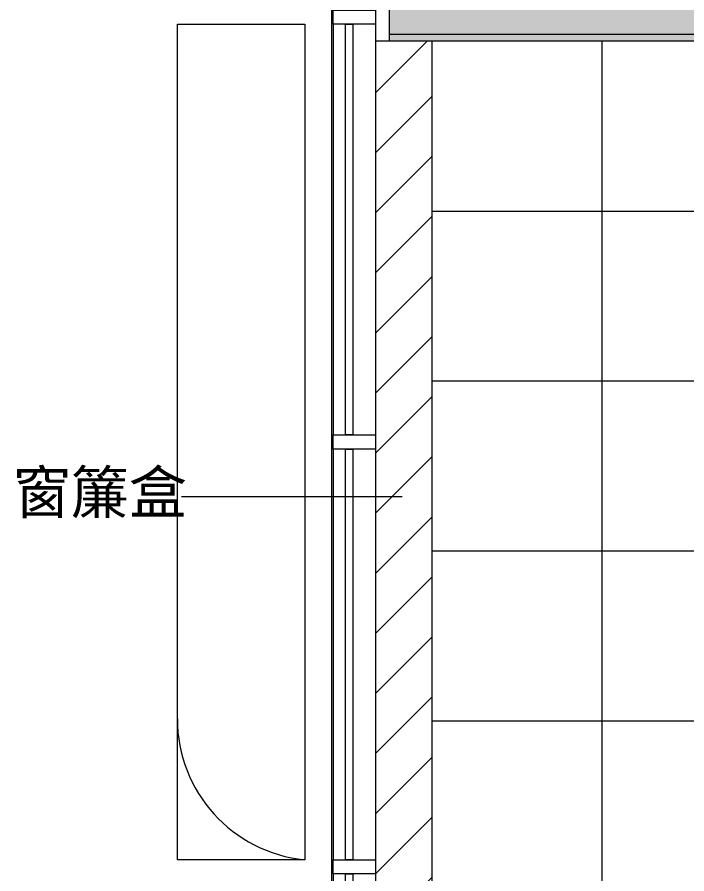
# Model space of a CAD drawing. Header units: centimetres. Extents: x -391356 to -382095, y -768 to 204275.
# Drawn here: x -387079.1 to -386842.5, y 203080.7 to 203383.2 of the extents above; entities that cross this region are included whole.
import ezdxf

# ---------------------------------------------------------------- set-up
doc = ezdxf.new("R2010")
doc.units = ezdxf.units.CM
for name, color, linetype, lineweight, true_color in [('塗層 2 _5_-1', 7, 'Continuous', 5, 0xaaaaaa), ('帷幕板-1', 7, 'Continuous', 5, 0xeaeaea), ('帷幕牆豎框-1', 7, 'Continuous', 5, 0xeaeaea), ('牆-1', 7, 'Continuous', 5, 0xe4e4e4), ('結構 _1_-1', 7, 'Continuous', 9, 0xaaaaaa), ('詳圖項目-3', 11, 'Continuous', 15, 0xffaaaa)]:
    doc.layers.add(name, color=color, linetype=linetype, lineweight=lineweight, true_color=true_color)
for name, color, linetype, lineweight in [('文字註釋', 7, 'Continuous', 5), ('樓板', 7, 'Continuous', 5), ('牆', 7, 'Continuous', 5), ('線', 7, 'Continuous', 5), ('表面樣式', 7, 'Continuous', 5)]:
    doc.layers.add(name, color=color, linetype=linetype, lineweight=lineweight)
doc.styles.add('Microsoft JhengHei UI_2', font='Microsoft JhengHei UI.ttf', dxfattribs={"height": 15})

# ---------------------------------------------------------------- blocks, each defined once
blk = doc.blocks.new('System Panel - 帷幕玻璃-3470529-二層天花平面圖')
at = {"layer": '帷幕板-1'}
for p, q in [((-72.5, -10.6), (-72.5, -8)), ((-72.5, -8), (72.5, -8)), ((72.5, -8), (72.5, -10.6)), ((72.5, -10.6), (-72.5, -10.6))]:
    blk.add_line(p, q, dxfattribs=at)
blk = doc.blocks.new('Rectangular Mullion - 50x150_E-V66-二層天花平面圖')
at = {"layer": '帷幕牆豎框-1'}
for p, q in [((2.5, 15), (-2.5, 15)), ((-2.5, 15), (-2.5, 0)), ((2.5, 0), (2.5, 15))]:
    blk.add_line(p, q, dxfattribs=at)
blk = doc.blocks.new('Rectangular Mullion - 50x150_E-3470488-二層天花平面圖')
at = {"layer": '帷幕牆豎框-1'}
for p, q in [((2.5, 15), (-2.5, 15)), ((-2.5, 15), (-2.5, 0)), ((2.5, 0), (2.5, 15)), ((-2.5, 0), (2.5, 0))]:
    blk.add_line(p, q, dxfattribs=at)
blk = doc.blocks.new('Rectangular Mullion - 50x150_E-1770930-二層天花平面圖')
at = {"layer": '帷幕牆豎框-1'}
for p, q in [((-390585.81, 203380.66), (-390585.81, 203235.66)), ((-390570.81, 203380.66), (-390570.81, 203374.66))]:
    blk.add_line(p, q, dxfattribs=at)
blk = doc.blocks.new('Rectangular Mullion - 50x150_E-V71-二層天花平面圖')
at = {"layer": '帷幕牆豎框-1'}
blk.add_line((-390585.81, 203230.66), (-390585.81, 203085.66), dxfattribs=at)
blk = doc.blocks.new('Rectangular Mullion - 50x150_E-V72-二層天花平面圖')
at = {"layer": '帷幕牆豎框-1'}
for p, q in [((-390585.81, 203080.66), (-390585.81, 202935.66)), ((-390570.81, 202938.16), (-390570.81, 202935.66))]:
    blk.add_line(p, q, dxfattribs=at)

msp = doc.modelspace()

# ---------------------------------------------------------------- hatches: boundary and pattern name
at = {"layer": '牆-1'}
for points in [[(-386345.63, 203377.16), (-386332.48, 203377.16), (-386332.48, 203389.16), (-386947.48, 203389.16), (-386947.48, 203377.16), (-386349.93, 203377.16)], [(-386837.48, 203374.66), (-386332.48, 203374.66), (-386332.48, 203377.16), (-386947.48, 203377.16), (-386947.48, 203374.66), (-386852.84, 203374.66)]]:
    msp.add_hatch(color=256, dxfattribs=at).paths.add_polyline_path(points)
at = {"layer": '表面樣式'}
h = msp.add_hatch(dxfattribs=at)
h.set_pattern_fill('FP_31', color=256, style=0, pattern_type=2)
h.set_pattern_definition([(0, (-385372.485, 203434.66), (0, -60), []), (270, (-385372.485, 203434.66), (-60, -4e-15), [])])
h.paths.add_polyline_path([(-386932.48, 202938.16), (-386334.98, 202938.16), (-386334.98, 203374.66), (-386932.48, 203374.66), (-386932.48, 202957.57)])
h.paths.add_polyline_path([(-386632.48, 203074.66), (-386692.48, 203074.66), (-386692.48, 203134.66), (-386572.48, 203134.66), (-386572.48, 203074.66)])
h.paths.add_polyline_path([(-386392.48, 203074.66), (-386452.48, 203074.66), (-386452.48, 203134.66), (-386392.48, 203134.66), (-386392.48, 203081.34)])
h.paths.add_polyline_path([(-386752.48, 203074.66), (-386812.48, 203074.66), (-386812.48, 203134.66), (-386752.48, 203134.66), (-386752.48, 203081.34)])
h.paths.add_polyline_path([(-386766.48, 203202.01), (-386798.48, 203202.01), (-386798.48, 203240.54), (-386766.48, 203240.54), (-386766.48, 203205.11)])
h.paths.add_polyline_path([(-386422.48, 203208.66), (-386423.32, 203208.69), (-386424.99, 203208.86), (-386427.83, 203209.58), (-386430.12, 203210.6), (-386431.89, 203211.72), (-386432.88, 203212.5), (-386434.65, 203214.27), (-386435.9, 203215.95), (-386436.55, 203217.03), (-386437.27, 203218.54), (-386437.94, 203220.58), (-386438.35, 203222.57), (-386438.48, 203225.08), (-386438.22, 203227.58), (-386437.83, 203229.21), (-386437.27, 203230.79), (-386435.9, 203233.38), (-386434.65, 203235.05), (-386433.7, 203236.05), (-386431.89, 203237.61), (-386429.75, 203238.92), (-386427.83, 203239.75), (-386426.63, 203240.12), (-386424.99, 203240.47), (-386422.48, 203240.66), (-386421.65, 203240.64), (-386419.98, 203240.47), (-386417.14, 203239.75), (-386414.85, 203238.72), (-386413.08, 203237.61), (-386412.09, 203236.83), (-386410.32, 203235.05), (-386409.07, 203233.38), (-386408.42, 203232.3), (-386407.7, 203230.79), (-386407.14, 203229.21), (-386406.6, 203226.44), (-386406.49, 203224.24), (-386406.75, 203221.75), (-386407.14, 203220.12), (-386407.7, 203218.54), (-386409.07, 203215.95), (-386410.32, 203214.27), (-386410.88, 203213.65), (-386413.08, 203211.72), (-386415.22, 203210.41), (-386417.14, 203209.58), (-386418.34, 203209.21), (-386419.98, 203208.86), (-386421.65, 203208.69)])
h.paths.add_polyline_path([(-386602.48, 203208.66), (-386603.32, 203208.69), (-386604.99, 203208.86), (-386607.83, 203209.58), (-386610.12, 203210.6), (-386611.89, 203211.72), (-386612.88, 203212.5), (-386614.65, 203214.27), (-386616.16, 203216.37), (-386616.55, 203217.03), (-386617.27, 203218.54), (-386617.83, 203220.12), (-386618.35, 203222.57), (-386618.48, 203225.08), (-386618.22, 203227.58), (-386617.83, 203229.21), (-386617.27, 203230.79), (-386615.9, 203233.38), (-386614.65, 203235.05), (-386613.7, 203236.05), (-386611.89, 203237.61), (-386609.75, 203238.92), (-386607.83, 203239.75), (-386606.63, 203240.12), (-386604.99, 203240.47), (-386602.48, 203240.66), (-386601.65, 203240.64), (-386599.98, 203240.47), (-386597.14, 203239.75), (-386594.85, 203238.72), (-386593.08, 203237.61), (-386591.95, 203236.7), (-386590.32, 203235.05), (-386589.07, 203233.38), (-386588.42, 203232.3), (-386587.7, 203230.79), (-386587.14, 203229.21), (-386586.62, 203226.75), (-386586.49, 203224.24), (-386586.75, 203221.75), (-386587.14, 203220.12), (-386587.7, 203218.54), (-386589.07, 203215.95), (-386590.32, 203214.27), (-386591.95, 203212.63), (-386593.08, 203211.72), (-386595.22, 203210.41), (-386597.14, 203209.58), (-386598.34, 203209.21), (-386599.98, 203208.86), (-386601.65, 203208.69)])
h.paths.add_polyline_path([(-386766.48, 203254.66), (-386812.48, 203254.66), (-386812.48, 203314.66), (-386752.48, 203314.66), (-386752.48, 203254.66)])
h.paths.add_polyline_path([(-386452.48, 203254.66), (-386452.48, 203314.66), (-386392.48, 203314.66), (-386392.48, 203254.66), (-386446.74, 203254.66)])
h.paths.add_polyline_path([(-386572.48, 203254.66), (-386692.48, 203254.66), (-386692.48, 203314.66), (-386572.48, 203314.66), (-386572.48, 203266.99)])
h.paths.add_polyline_path([(-386747.48, 203391.66), (-386334.98, 203391.66), (-386334.98, 203715.66), (-386937.98, 203715.66), (-386937.98, 203680.82), (-386932.48, 203680.82), (-386932.48, 203391.66), (-386767.48, 203391.66)])
h.paths.add_polyline_path([(-386692.48, 203434.66), (-386692.48, 203494.66), (-386572.48, 203494.66), (-386572.48, 203434.66), (-386632.48, 203434.66)])
h.paths.add_polyline_path([(-386790.63, 203434.66), (-386812.48, 203434.66), (-386812.48, 203494.66), (-386752.48, 203494.66), (-386752.48, 203434.66), (-386767.48, 203434.66)])
h.paths.add_polyline_path([(-386452.48, 203434.66), (-386452.48, 203494.66), (-386392.48, 203494.66), (-386392.48, 203434.66)])
h.paths.add_polyline_path([(-386767.48, 203562.01), (-386798.48, 203562.01), (-386798.48, 203600.54), (-386766.48, 203600.54), (-386766.48, 203562.01)])
h.paths.add_polyline_path([(-386422.48, 203568.66), (-386423.32, 203568.69), (-386424.99, 203568.86), (-386427.83, 203569.58), (-386430.59, 203570.87), (-386431.89, 203571.72), (-386432.88, 203572.5), (-386434.65, 203574.27), (-386436.18, 203576.42), (-386436.55, 203577.03), (-386437.27, 203578.54), (-386437.83, 203580.12), (-386438.35, 203582.57), (-386438.48, 203585.08), (-386438.22, 203587.58), (-386437.83, 203589.21), (-386437.27, 203590.79), (-386435.9, 203593.38), (-386434.65, 203595.05), (-386434.09, 203595.68), (-386431.89, 203597.61), (-386429.75, 203598.92), (-386427.83, 203599.75), (-386426.63, 203600.12), (-386424.99, 203600.47), (-386422.48, 203600.66), (-386421.65, 203600.64), (-386419.98, 203600.47), (-386417.14, 203599.75), (-386414.85, 203598.72), (-386413.08, 203597.61), (-386412.09, 203596.83), (-386410.32, 203595.05), (-386409.07, 203593.38), (-386408.23, 203591.89), (-386407.7, 203590.79), (-386407.14, 203589.21), (-386406.62, 203586.75), (-386406.49, 203584.24), (-386406.75, 203581.75), (-386407.14, 203580.12), (-386407.7, 203578.54), (-386409.07, 203575.95), (-386410.32, 203574.27), (-386410.88, 203573.65), (-386413.08, 203571.72), (-386415.22, 203570.41), (-386417.14, 203569.58), (-386418.9, 203569.09), (-386419.98, 203568.86), (-386421.65, 203568.69)])
h.paths.add_polyline_path([(-386602.48, 203568.66), (-386603.32, 203568.69), (-386604.99, 203568.86), (-386607.83, 203569.58), (-386610.12, 203570.6), (-386611.89, 203571.72), (-386612.88, 203572.5), (-386614.65, 203574.27), (-386616.18, 203576.42), (-386616.55, 203577.03), (-386617.27, 203578.54), (-386617.83, 203580.12), (-386618.35, 203582.57), (-386618.48, 203585.08), (-386618.22, 203587.58), (-386617.83, 203589.21), (-386617.27, 203590.79), (-386615.9, 203593.38), (-386614.65, 203595.05), (-386614.09, 203595.68), (-386611.89, 203597.61), (-386609.75, 203598.92), (-386607.83, 203599.75), (-386606.63, 203600.12), (-386604.99, 203600.47), (-386602.48, 203600.66), (-386601.65, 203600.64), (-386599.98, 203600.47), (-386597.14, 203599.75), (-386594.85, 203598.72), (-386593.08, 203597.61), (-386591.95, 203596.7), (-386590.32, 203595.05), (-386589.07, 203593.38), (-386588.42, 203592.3), (-386587.7, 203590.79), (-386587.14, 203589.21), (-386586.61, 203586.55), (-386586.49, 203584.24), (-386586.75, 203581.75), (-386587.14, 203580.12), (-386587.7, 203578.54), (-386589.07, 203575.95), (-386590.32, 203574.27), (-386591.54, 203573.02), (-386593.08, 203571.72), (-386595.22, 203570.41), (-386597.14, 203569.58), (-386598.34, 203569.21), (-386599.98, 203568.86), (-386601.65, 203568.69)])
h.paths.add_polyline_path([(-386812.48, 203614.66), (-386812.48, 203674.66), (-386752.48, 203674.66), (-386752.48, 203614.66), (-386798.48, 203614.66)])
h.paths.add_polyline_path([(-386452.48, 203614.66), (-386452.48, 203674.66), (-386392.48, 203674.66), (-386392.48, 203614.66), (-386446.74, 203614.66)])
h.paths.add_polyline_path([(-386591.95, 203614.66), (-386692.48, 203614.66), (-386692.48, 203674.66), (-386572.48, 203674.66), (-386572.48, 203614.66), (-386589.3, 203614.66)])
at = {"layer": '詳圖項目-3'}
h = msp.add_hatch(dxfattribs=at)
h.set_pattern_fill('FP_25', color=256, style=0, pattern_type=2)
h.set_pattern_definition([(45, (3618.322, 0), (-10.6066017, 10.6066017), [])])
h.paths.add_polyline_path([(-386227.48, 200718.16), (-386114.83, 200718.16), (-386114.83, 200743.16), (-386689.98, 200743.16), (-386689.98, 200718.16), (-386253.12, 200718.16)])
h.paths.add_polyline_path([(-384834.98, 200718.16), (-384829.98, 200718.16), (-384829.98, 200743.16), (-384979.98, 200743.16), (-384979.98, 200718.16), (-384885.26, 200718.16)])
h.paths.add_polyline_path([(-385176.87, 200718.16), (-385117.78, 200718.16), (-385117.78, 200743.67), (-385538.98, 200743.67), (-385538.98, 200718.16), (-385188.21, 200718.16)])
h.paths.add_polyline_path([(-385571.82, 200718.16), (-385555.98, 200718.23), (-385555.98, 200743.67), (-385894.98, 200743.67), (-385894.98, 200718.16), (-385571.97, 200718.16)])
h.paths.add_polyline_path([(-384172.45, 201951.69), (-384150.48, 201951.69), (-384150.48, 202041.51), (-384172.48, 202041.51), (-384172.45, 201951.69)])
h.paths.add_polyline_path([(-384150.48, 202250.66), (-384150.48, 202340.66), (-384172.48, 202340.66), (-384172.44, 202250.66), (-384167.48, 202250.66)])
h.paths.add_polyline_path([(-386937.48, 202938.16), (-386932.48, 202938.16), (-386932.48, 203374.66), (-386952.48, 203374.66), (-386952.48, 202938.16), (-386947.48, 202938.16)])
h.paths.add_polyline_path([(-384148.73, 203228.51), (-384147.48, 203228.51), (-384147.48, 203378.51), (-384172.48, 203378.51), (-384172.48, 203228.51), (-384149.91, 203228.51)])
h.paths.add_polyline_path([(-386952.48, 203391.66), (-386932.48, 203391.66), (-386932.48, 203680.66), (-386952.48, 203680.66), (-386952.48, 203452.65)])
h.paths.add_polyline_path([(-386937.48, 203835.66), (-386932.48, 203835.66), (-386932.48, 203928.16), (-386404.98, 203928.16), (-386404.98, 203953.16), (-386952.48, 203953.14), (-386952.48, 203835.66), (-386937.98, 203835.66)])
h.paths.add_polyline_path([(-384837.48, 203928.16), (-384837.48, 203953.16), (-385117.48, 203953.16), (-385117.48, 203928.16), (-384897.78, 203928.16)])
h.paths.add_polyline_path([(-384220.11, 203928.16), (-384149.98, 203928.16), (-384149.98, 203953.16), (-384689.98, 203953.16), (-384689.98, 203928.16), (-384257.48, 203928.16)])
h.paths.add_polyline_path([(-386257.48, 203928.16), (-385265.14, 203928.16), (-385265.14, 203953.16), (-386257.48, 203953.16), (-386257.48, 203933.16)])

# ---------------------------------------------------------------- linework, layer by layer
at = {"layer": '塗層 2 _5_-1'}
msp.add_line((-386947.48, 203377.16), (-386947.48, 203389.16), dxfattribs=at)
at = {"layer": '樓板'}
for p, q in [((-387022.48, 203380.64), (-386977.48, 203380.64)), ((-387022.48, 203085.64), (-387022.48, 203380.64)), ((-386977.48, 203380.64), (-386977.48, 203085.64)), ((-386977.48, 203085.64), (-387022.48, 203085.64))]:
    msp.add_line(p, q, dxfattribs=at)
msp.add_arc((-386972.48, 203135.39), 50, 180, 264.2608, dxfattribs=at)
at = {"layer": '牆'}
msp.add_line((-386967.98, 203968.16), (-386967.98, 201880.66), dxfattribs=at)
at = {"layer": '結構 _1_-1'}
for p, q in [((-386947.48, 203374.66), (-386947.48, 203377.16)), ((-386947.48, 203377.16), (-386332.48, 203377.16)), ((-386334.98, 203374.66), (-386932.48, 203374.66))]:
    msp.add_line(p, q, dxfattribs=at)
at = {"layer": '線'}
for p, q in [((-386952.48, 203374.66), (-386952.48, 202938.16)), ((-386932.48, 203374.66), (-386952.48, 203374.66)), ((-386932.48, 202938.16), (-386932.48, 203374.66)), ((-387021.04, 203213.95), (-386943.04, 203213.95))]:
    msp.add_line(p, q, dxfattribs=at)

# ---------------------------------------------------------------- block references
at = {"layer": '帷幕板-1', "rotation": 270}
for p in [(-386952.48, 203308.16), (-386952.48, 203158.16), (-386952.48, 203008.16)]:
    msp.add_blockref('System Panel - 帷幕玻璃-3470529-二層天花平面圖', p, dxfattribs=at)
at = {"layer": '帷幕牆豎框-1', "extrusion": (0, 0, -1), "rotation": 270}
for name, p in [('Rectangular Mullion - 50x150_E-3470488-二層天花平面圖', (386952.48, 203383.16)), ('Rectangular Mullion - 50x150_E-V66-二層天花平面圖', (386952.48, 203233.16)), ('Rectangular Mullion - 50x150_E-V66-二層天花平面圖', (386952.48, 203083.16))]:
    msp.add_blockref(name, p, dxfattribs=at)
at = {"layer": '帷幕牆豎框-1'}
for name in ['Rectangular Mullion - 50x150_E-1770930-二層天花平面圖', 'Rectangular Mullion - 50x150_E-V71-二層天花平面圖', 'Rectangular Mullion - 50x150_E-V72-二層天花平面圖']:
    msp.add_blockref(name, (3618.32, 0), dxfattribs=at)

# ---------------------------------------------------------------- texts
at = {"layer": '文字註釋', "insert": (-387080.53, 203222.9), "char_height": 15, "width": 69.7468, "attachment_point": 1, "style": 'Microsoft JhengHei UI_2'}
msp.add_mtext('窗簾盒', dxfattribs=at)

doc.saveas('drawing.dxf')
